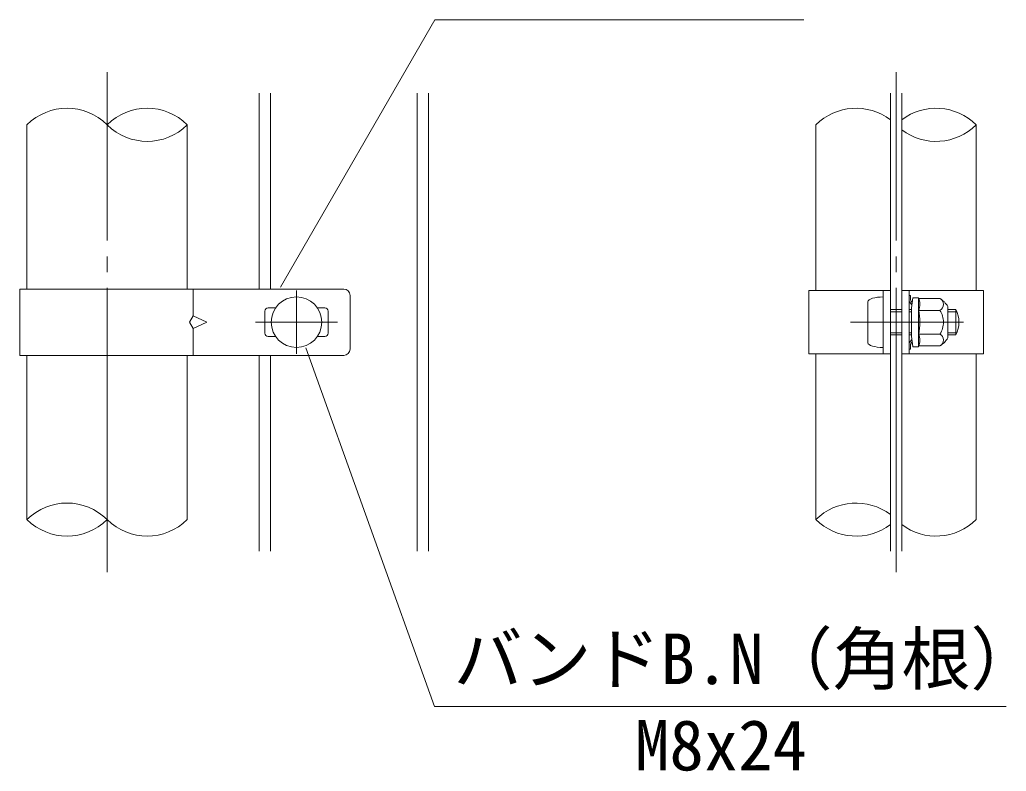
# Model space of a CAD drawing. Units: millimetres, scale not verified. Extents: x -6299 to 6301, y -4455 to 4455.
# Drawn here: x 2440 to 3378, y -768 to -54 of the extents above; entities that cross this region are included whole.
import ezdxf
from ezdxf.enums import TextEntityAlignment as Align

# ---------------------------------------------------------------- set-up
doc = ezdxf.new("R2010")
doc.units = ezdxf.units.MM
doc.header["$LTSCALE"] = 15
doc.linetypes.add('LONG_CHAIN', pattern=[21, 18, -1, 1, -1])
for name, color, linetype, lineweight in [('0-0_D-STR-TXT', 7, 'Continuous', 9), ('0-3_D-STR2', 7, 'Continuous', 9), ('0-4_D-STR-DIM', 7, 'Continuous', 9), ('0-6_D-STR1', 1, 'Continuous', 9), ('0-7_D-BMK', 2, 'LONG_CHAIN', 9), ('0-8_D-STR3', 3, 'Continuous', 9)]:
    doc.layers.add(name, color=color, linetype=linetype, lineweight=lineweight)
doc.styles.add('ＭＳ ゴシック', font='')
doc.styles.get('ＭＳ ゴシック').set_extended_font_data('MS Gothic')

msp = doc.modelspace()

# ---------------------------------------------------------------- linework, layer by layer
at = {"layer": '0-0_D-STR-TXT'}
for points in [[(3185.13, -53.61), (2834.2, -53.61), (2687.51, -307.69)], [(3377.53, -705.89), (2834.12, -705.89), (2711.58, -365.38)]]:
    msp.add_lwpolyline(points, dxfattribs=at)
at = {"layer": '0-3_D-STR2'}
for p, q in [((2667.38, -309.42), (2667.38, -123.42)), ((2678.18, -309.42), (2678.18, -123.42)), ((2817.38, -558.42), (2817.38, -123.42)), ((2828.18, -558.42), (2828.18, -123.42)), ((3267.38, -558.42), (3267.38, -123.42)), ((3278.18, -558.42), (3278.18, -123.42)), ((2667.38, -558.42), (2667.38, -372.42)), ((2678.18, -558.42), (2678.18, -372.42))]:
    msp.add_line(p, q, dxfattribs=at)
at = {"layer": '0-4_D-STR-DIM'}
for centre, start, end in [((2484.68, -191.76), 45.18146, 134.81854), ((2560.88, -191.76), 45.18146, 134.81854), ((3234.68, -191.76), 52.7739, 134.81854), ((3310.88, -191.76), 45.18146, 127.2261), ((2560.88, -115.08), 225.18146, 314.81854), ((3310.88, -115.08), 232.7739, 314.81854), ((2484.68, -566.76), 45.18146, 134.81854), ((3234.68, -566.76), 52.7739, 134.81854), ((2484.68, -490.08), 225.18146, 314.81854), ((2560.88, -490.08), 225.18146, 314.81854), ((3234.68, -490.08), 225.18146, 307.2261), ((3310.88, -490.08), 232.7739, 314.81854)]:
    msp.add_arc(centre, 54.05, start, end, dxfattribs=at)
at = {"layer": '0-6_D-STR1'}
for p, q in [((2446.58, -153.42), (2446.58, -309.42)), ((2598.98, -309.42), (2598.98, -153.42)), ((3196.58, -153.42), (3196.58, -310.92)), ((3348.98, -310.92), (3348.98, -153.42)), ((2446.58, -372.42), (2446.58, -528.42)), ((2598.98, -528.42), (2598.98, -372.42)), ((3196.58, -370.92), (3196.58, -528.42)), ((3348.98, -528.42), (3348.98, -370.92))]:
    msp.add_line(p, q, dxfattribs=at)
at = {"layer": '0-7_D-BMK'}
for p, q in [((2522.78, -578.42), (2522.78, -103.42)), ((3272.78, -578.42), (3272.78, -103.42)), ((2702.78, -310.92), (2702.78, -370.92)), ((2663.78, -340.92), (2741.78, -340.92)), ((3229.52, -340.92), (3336.74, -340.92))]:
    msp.add_line(p, q, dxfattribs=at)
at = {"layer": '0-8_D-STR3'}
for p, q in [((2439.68, -309.42), (2747.74, -309.42)), ((2439.68, -309.42), (2439.68, -372.42)), ((2604.48, -309.42), (2604.48, -334.92)), ((2753.74, -315.42), (2753.74, -366.42)), ((3189.68, -310.92), (3267.38, -310.92)), ((3189.68, -310.92), (3189.68, -370.92)), ((3260.48, -370.92), (3260.48, -310.92)), ((3260.48, -316.92), (3260.48, -364.92)), ((3267.38, -370.92), (3267.38, -310.92)), ((3278.18, -370.92), (3278.18, -310.92)), ((3278.18, -310.92), (3355.88, -310.92)), ((3285.08, -370.92), (3285.08, -310.92)), ((3285.08, -315.42), (3285.08, -319.74)), ((3286.58, -315.42), (3285.08, -315.42)), ((3286.58, -315.42), (3286.58, -319.74)), ((3287.48, -327.42), (3288.65, -317.93)), ((3293.95, -317.67), (3288.94, -317.67)), ((3294.08, -340.92), (3294.08, -317.74)), ((3294.37, -318.4), (3294.24, -317.89)), ((3314.46, -318.4), (3294.37, -318.4)), ((3355.88, -310.92), (3355.88, -370.92)), ((2675.78, -327.42), (2682.93, -327.42)), ((2722.62, -327.42), (2729.78, -327.42)), ((3246.08, -321.42), (3246.08, -360.42)), ((3285.64, -321.48), (3287.8, -324.51)), ((3286.86, -320.61), (3288.1, -322.35)), ((3287.48, -327.42), (3287.48, -354.42)), ((3321.98, -325.92), (3321.98, -355.92)), ((2672.78, -330.42), (2672.78, -351.42)), ((2732.78, -330.42), (2732.78, -351.42)), ((3267.38, -328.92), (3278.18, -328.92)), ((3267.38, -330.95), (3278.18, -330.95)), ((3285.08, -328.92), (3287.48, -328.92)), ((3285.08, -330.95), (3287.48, -330.95)), ((3314.46, -329.66), (3294.08, -329.66)), ((3321.98, -328.92), (3329.48, -328.92)), ((3321.98, -330.95), (3330.45, -330.95)), ((3329.48, -328.92), (3329.48, -352.92)), ((2604.48, -346.92), (2604.48, -372.42)), ((3294.08, -340.92), (3294.08, -364.09)), ((2675.78, -354.42), (2682.93, -354.42)), ((2722.62, -354.42), (2729.78, -354.42)), ((3267.38, -350.89), (3278.18, -350.89)), ((3267.38, -352.92), (3278.18, -352.92)), ((3285.08, -350.89), (3287.48, -350.89)), ((3285.08, -352.92), (3287.48, -352.92)), ((3287.48, -354.42), (3288.65, -363.91)), ((3314.46, -352.18), (3294.08, -352.18)), ((3321.98, -350.89), (3330.45, -350.89)), ((3321.98, -352.92), (3329.48, -352.92)), ((3285.08, -362.1), (3285.08, -366.42)), ((3285.64, -360.36), (3287.8, -357.33)), ((3286.86, -361.23), (3288.1, -359.49)), ((3293.88, -364.17), (3288.94, -364.17)), ((3314.46, -363.44), (3294.37, -363.44)), ((2439.68, -372.42), (2747.74, -372.42)), ((3189.68, -370.92), (3267.38, -370.92)), ((3278.18, -370.92), (3355.88, -370.92))]:
    msp.add_line(p, q, dxfattribs=at)
msp.add_lwpolyline([(2617.63, -340.92), (2604.48, -334.92), (2601, -340.92), (2604.48, -346.92)], close=True, dxfattribs=at)
msp.add_lwpolyline([(3286.58, -362.1), (3286.58, -366.42), (3285.08, -366.42)], dxfattribs=at)
msp.add_circle((2702.78, -340.92), 24, dxfattribs=at)
for centre, radius, start, end in [((2747.74, -315.42), 6, 0, 90), ((3288.94, -317.97), 0.3, 90, 173), ((3293.95, -317.97), 0.3, 15, 90), ((3279.43, -324.04), 15.97, 339.37322, 22.7756), ((3311.41, -324.03), 6.4, 298.45309, 61.54691), ((3301.66, -338.68), 24, 32.13463, 57.68315), ((2675.78, -330.42), 3, 90, 180), ((2729.78, -330.42), 3, 0, 90), ((3288.08, -319.74), 3, 180, 215.53768), ((3288.08, -319.74), 1.5, 180, 215.53768), ((3286.58, -325.38), 1.5, 33.43373, 35.53768), ((3231.81, -340.92), 63.57, 0, 10.20031), ((3297.19, -340.92), 20.62, 0, 33.09348), ((3306.98, -340.92), 25.5, 331.92751, 28.07249), ((3231.81, -340.92), 63.57, 349.79969, 0), ((3297.19, -340.92), 20.62, 326.90652, 0), ((2675.78, -351.42), 3, 180, 270), ((2729.78, -351.42), 3, 270, 0), ((3279.43, -357.8), 15.97, 337.2244, 20.62678), ((3311.41, -357.81), 6.4, 298.45309, 61.54691), ((3301.66, -343.15), 24, 302.31685, 327.86537), ((3288.08, -362.1), 3, 144.46232, 180), ((3288.08, -362.1), 1.5, 144.46232, 180), ((3286.58, -356.46), 1.5, 324.46232, 326.56627), ((3288.94, -363.87), 0.3, 187, 270), ((3293.88, -363.87), 0.3, 270, 337.2244), ((2747.74, -366.42), 6, 270, 0)]:
    msp.add_arc(centre, radius, start, end, dxfattribs=at)
for centre, start_param, end_param in [((3260.48, -321.42), 1.570796, 3.141593), ((3260.48, -360.42), 3.141593, 4.712389)]:
    msp.add_ellipse(centre, major_axis=(14.4, 0), ratio=0.3125, start_param=start_param, end_param=end_param, dxfattribs=at)

# ---------------------------------------------------------------- texts
at = {"layer": '0-0_D-STR-TXT', "style": 'ＭＳ ゴシック'}
for s, p in [('バンドB.N（角根）', (2852.13, -699.14)), ('M8x24', (3024.6, -781.14))]:
    msp.add_text(s, height=48.06, dxfattribs=at).set_placement(p, align=Align.BOTTOM_LEFT)

doc.saveas('drawing.dxf')
